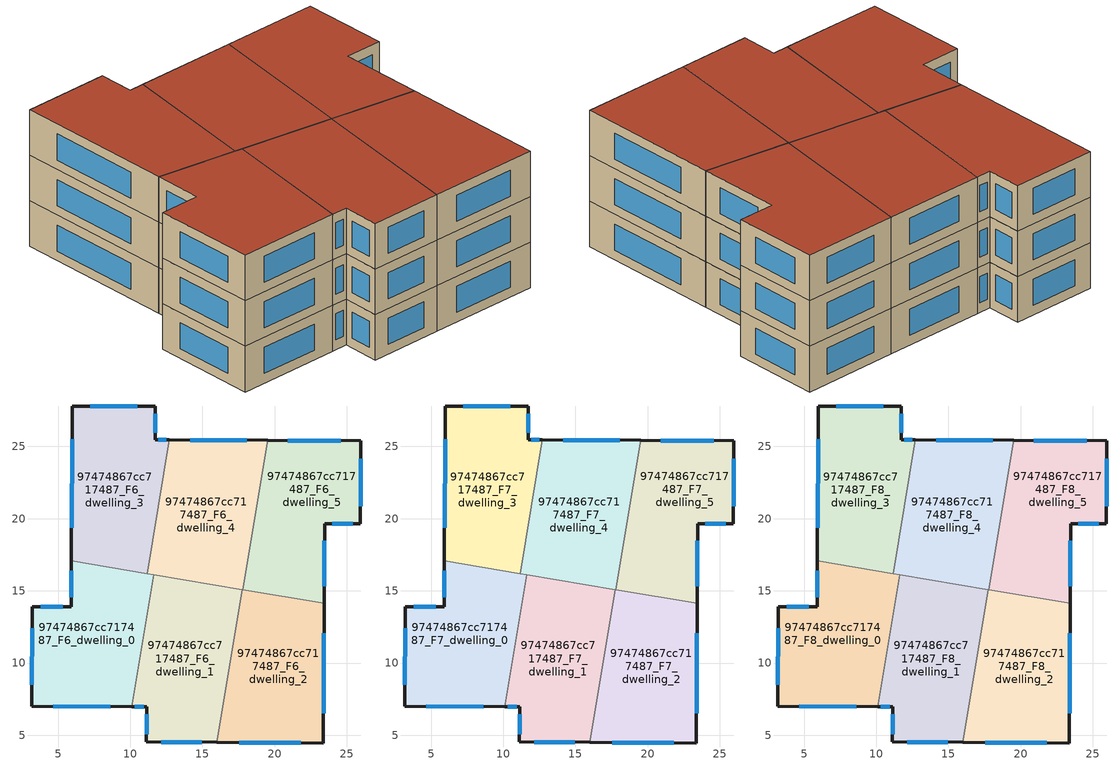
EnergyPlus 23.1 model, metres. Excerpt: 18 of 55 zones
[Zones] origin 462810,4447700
97474867cc717487_F6_dwelling_0
 floor to 97474867cc717487_F5_dwelling_0 (EU_floor_Construction): 11.63,16.11 10.1,6.98 3.17,7.01 3.21,13.9 5.91,13.88 5.93,17.07 z18
 wall outside (EU_wall_Construction): 5.93,17.07 5.91,13.88 3.21,13.9 3.17,7.01 10.1,6.98 z18:21
 wall to 97474867cc717487_F6_dwelling_1 (EU_wall_Construction): 10.1,6.98 11.63,16.11 z18:21
 wall to 97474867cc717487_F6_dwelling_3 (EU_wall_Construction): 11.16,16.19 5.93,17.07 z18:21
 wall to 97474867cc717487_F6_dwelling_4 (EU_wall_Construction): 11.63,16.11 11.16,16.19 z18:21
 window (EU_Window_Construction): 5.92,16.39 5.91,14.57 / 4.66,7.01 8.62,6.99 / 3.2,12.42 3.18,8.49 / 5.33,13.89 3.79,13.89 z18.64:20.36
97474867cc717487_F6_dwelling_1
 floor to 97474867cc717487_F5_dwelling_1 (EU_floor_Construction): 17.75,15.08 15.98,4.51 11.12,4.53 11.14,6.98 10.1,6.98 11.63,16.11 z18
 wall outside (EU_wall_Construction): 10.1,6.98 11.14,6.98 11.12,4.53 15.98,4.51 z18:21
 wall to 97474867cc717487_F6_dwelling_2 (EU_wall_Construction): 15.98,4.51 17.75,15.08 z18:21
 wall to 97474867cc717487_F6_dwelling_4 (EU_wall_Construction): 17.75,15.08 11.63,16.11 z18:21
 window (EU_Window_Construction): 12.16,4.53 14.94,4.51 / 11.14,6.45 11.13,5.06 / 10.33,6.98 10.92,6.98 z18.64:20.36
97474867cc717487_F6_dwelling_2
 floor to 97474867cc717487_F5_dwelling_2 (EU_floor_Construction): 23.43,14.13 23.38,4.46 15.98,4.51 17.75,15.08 z18
 wall outside (EU_wall_Construction): 15.98,4.51 23.38,4.46 23.43,14.13 z18:21
 wall to 97474867cc717487_F6_dwelling_5 (EU_wall_Construction): 23.43,14.13 17.78,15.08 z18:21
 wall to 97474867cc717487_F6_dwelling_4 (EU_wall_Construction): 17.78,15.08 17.75,15.08 z18:21
 window (EU_Window_Construction): 23.39,6.53 23.42,12.06 / 17.56,4.5 21.8,4.47 z18.64:20.36
97474867cc717487_F6_dwelling_3
 floor to 97474867cc717487_F5_dwelling_3 (EU_floor_Construction): 11.73,27.77 11.72,25.45 12.72,25.45 11.16,16.19 5.93,17.07 5.98,27.8 z18
 wall outside (EU_wall_Construction): 12.72,25.45 11.72,25.45 11.73,27.77 5.98,27.8 5.93,17.07 z18:21
 wall to 97474867cc717487_F6_dwelling_4 (EU_wall_Construction): 11.16,16.19 12.72,25.45 z18:21
 window (EU_Window_Construction): 5.97,25.5 5.94,19.37 / 10.5,27.78 7.22,27.8 / 11.72,25.95 11.73,27.28 / 12.51,25.45 11.93,25.45 z18.64:20.36
97474867cc717487_F6_dwelling_4
 floor to 97474867cc717487_F5_dwelling_4 (EU_floor_Construction): 19.52,25.42 17.78,15.08 11.16,16.19 12.72,25.45 z18
 wall outside (EU_wall_Construction): 19.52,25.42 12.72,25.45 z18:21
 wall to 97474867cc717487_F6_dwelling_5 (EU_wall_Construction): 17.78,15.08 19.52,25.42 z18:21
 window (EU_Window_Construction): 18.06,25.42 14.17,25.44 z18.64:20.36
97474867cc717487_F6_dwelling_5
 floor to 97474867cc717487_F5_dwelling_5 (EU_floor_Construction): 25.97,25.38 25.94,19.65 23.46,19.66 23.43,14.13 17.78,15.08 19.52,25.42 z18
 wall outside (EU_wall_Construction): 23.43,14.13 23.46,19.66 25.94,19.65 25.97,25.38 19.52,25.42 z18:21
 window (EU_Window_Construction): 23.44,15.31 23.45,18.47 / 24.59,25.39 20.9,25.41 / 25.95,20.88 25.97,24.15 / 23.99,19.66 25.41,19.65 z18.64:20.36
97474867cc717487_F7_dwelling_0
 floor to 97474867cc717487_F6_dwelling_0 (EU_floor_Construction): 11.63,16.11 10.1,6.98 3.17,7.01 3.21,13.9 5.91,13.88 5.93,17.07 z21
 wall outside (EU_wall_Construction): 5.93,17.07 5.91,13.88 3.21,13.9 3.17,7.01 10.1,6.98 z21:24
 wall to 97474867cc717487_F7_dwelling_1 (EU_wall_Construction): 10.1,6.98 11.63,16.11 z21:24
 wall to 97474867cc717487_F7_dwelling_3 (EU_wall_Construction): 11.16,16.19 5.93,17.07 z21:24
 wall to 97474867cc717487_F7_dwelling_4 (EU_wall_Construction): 11.63,16.11 11.16,16.19 z21:24
 window (EU_Window_Construction): 5.92,16.39 5.91,14.57 / 4.66,7.01 8.62,6.99 / 3.2,12.42 3.18,8.49 / 5.33,13.89 3.79,13.89 z21.64:23.36
97474867cc717487_F7_dwelling_1
 floor to 97474867cc717487_F6_dwelling_1 (EU_floor_Construction): 17.75,15.08 15.98,4.51 11.12,4.53 11.14,6.98 10.1,6.98 11.63,16.11 z21
 wall outside (EU_wall_Construction): 10.1,6.98 11.14,6.98 11.12,4.53 15.98,4.51 z21:24
 wall to 97474867cc717487_F7_dwelling_2 (EU_wall_Construction): 15.98,4.51 17.75,15.08 z21:24
 wall to 97474867cc717487_F7_dwelling_4 (EU_wall_Construction): 17.75,15.08 11.63,16.11 z21:24
 window (EU_Window_Construction): 12.16,4.53 14.94,4.51 / 11.14,6.45 11.13,5.06 / 10.33,6.98 10.92,6.98 z21.64:23.36
97474867cc717487_F7_dwelling_2
 floor to 97474867cc717487_F6_dwelling_2 (EU_floor_Construction): 23.43,14.13 23.38,4.46 15.98,4.51 17.75,15.08 z21
 wall outside (EU_wall_Construction): 15.98,4.51 23.38,4.46 23.43,14.13 z21:24
 wall to 97474867cc717487_F7_dwelling_5 (EU_wall_Construction): 23.43,14.13 17.78,15.08 z21:24
 wall to 97474867cc717487_F7_dwelling_4 (EU_wall_Construction): 17.78,15.08 17.75,15.08 z21:24
 window (EU_Window_Construction): 23.39,6.53 23.42,12.06 / 17.56,4.5 21.8,4.47 z21.64:23.36
97474867cc717487_F7_dwelling_3
 floor to 97474867cc717487_F6_dwelling_3 (EU_floor_Construction): 11.73,27.77 11.72,25.45 12.72,25.45 11.16,16.19 5.93,17.07 5.98,27.8 z21
 wall outside (EU_wall_Construction): 12.72,25.45 11.72,25.45 11.73,27.77 5.98,27.8 5.93,17.07 z21:24
 wall to 97474867cc717487_F7_dwelling_4 (EU_wall_Construction): 11.16,16.19 12.72,25.45 z21:24
 window (EU_Window_Construction): 5.97,25.5 5.94,19.37 / 10.5,27.78 7.22,27.8 / 11.72,25.95 11.73,27.28 / 12.51,25.45 11.93,25.45 z21.64:23.36
97474867cc717487_F7_dwelling_4
 floor to 97474867cc717487_F6_dwelling_4 (EU_floor_Construction): 19.52,25.42 17.78,15.08 11.16,16.19 12.72,25.45 z21
 wall outside (EU_wall_Construction): 19.52,25.42 12.72,25.45 z21:24
 wall to 97474867cc717487_F7_dwelling_5 (EU_wall_Construction): 17.78,15.08 19.52,25.42 z21:24
 window (EU_Window_Construction): 18.06,25.42 14.17,25.44 z21.64:23.36
97474867cc717487_F7_dwelling_5
 floor to 97474867cc717487_F6_dwelling_5 (EU_floor_Construction): 25.97,25.38 25.94,19.65 23.46,19.66 23.43,14.13 17.78,15.08 19.52,25.42 z21
 wall outside (EU_wall_Construction): 23.43,14.13 23.46,19.66 25.94,19.65 25.97,25.38 19.52,25.42 z21:24
 window (EU_Window_Construction): 23.44,15.31 23.45,18.47 / 24.59,25.39 20.9,25.41 / 25.95,20.88 25.97,24.15 / 23.99,19.66 25.41,19.65 z21.64:23.36
97474867cc717487_F8_dwelling_0
 floor to 97474867cc717487_F7_dwelling_0 (EU_floor_Construction): 11.63,16.11 10.1,6.98 3.17,7.01 3.21,13.9 5.91,13.88 5.93,17.07 z24
 wall outside (EU_wall_Construction): 5.93,17.07 5.91,13.88 3.21,13.9 3.17,7.01 10.1,6.98 z24:27
 wall to 97474867cc717487_F8_dwelling_1 (EU_wall_Construction): 10.1,6.98 11.63,16.11 z24:27
 wall to 97474867cc717487_F8_dwelling_3 (EU_wall_Construction): 11.16,16.19 5.93,17.07 z24:27
 wall to 97474867cc717487_F8_dwelling_4 (EU_wall_Construction): 11.63,16.11 11.16,16.19 z24:27
 window (EU_Window_Construction): 5.92,16.39 5.91,14.57 / 4.66,7.01 8.62,6.99 / 3.2,12.42 3.18,8.49 / 5.33,13.89 3.79,13.89 z24.64:26.36
 roof outside (EU_roof_Construction): 10.1,6.98 11.63,16.11 5.93,17.07 5.91,13.88 3.21,13.9 3.17,7.01 z27
97474867cc717487_F8_dwelling_1
 floor to 97474867cc717487_F7_dwelling_1 (EU_floor_Construction): 17.75,15.08 15.98,4.51 11.12,4.53 11.14,6.98 10.1,6.98 11.63,16.11 z24
 wall outside (EU_wall_Construction): 10.1,6.98 11.14,6.98 11.12,4.53 15.98,4.51 z24:27
 wall to 97474867cc717487_F8_dwelling_2 (EU_wall_Construction): 15.98,4.51 17.75,15.08 z24:27
 wall to 97474867cc717487_F8_dwelling_4 (EU_wall_Construction): 17.75,15.08 11.63,16.11 z24:27
 window (EU_Window_Construction): 12.16,4.53 14.94,4.51 / 11.14,6.45 11.13,5.06 / 10.33,6.98 10.92,6.98 z24.64:26.36
 roof outside (EU_roof_Construction): 15.98,4.51 17.75,15.08 11.63,16.11 10.1,6.98 11.14,6.98 11.12,4.53 z27
97474867cc717487_F8_dwelling_2
 floor to 97474867cc717487_F7_dwelling_2 (EU_floor_Construction): 23.43,14.13 23.38,4.46 15.98,4.51 17.75,15.08 z24
 wall outside (EU_wall_Construction): 15.98,4.51 23.38,4.46 23.43,14.13 z24:27
 wall to 97474867cc717487_F8_dwelling_5 (EU_wall_Construction): 23.43,14.13 17.78,15.08 z24:27
 wall to 97474867cc717487_F8_dwelling_4 (EU_wall_Construction): 17.78,15.08 17.75,15.08 z24:27
 window (EU_Window_Construction): 23.39,6.53 23.42,12.06 / 17.56,4.5 21.8,4.47 z24.64:26.36
 roof outside (EU_roof_Construction): 23.38,4.46 23.43,14.13 17.75,15.08 15.98,4.51 z27
97474867cc717487_F8_dwelling_3
 floor to 97474867cc717487_F7_dwelling_3 (EU_floor_Construction): 11.73,27.77 11.72,25.45 12.72,25.45 11.16,16.19 5.93,17.07 5.98,27.8 z24
 wall outside (EU_wall_Construction): 12.72,25.45 11.72,25.45 11.73,27.77 5.98,27.8 5.93,17.07 z24:27
 wall to 97474867cc717487_F8_dwelling_4 (EU_wall_Construction): 11.16,16.19 12.72,25.45 z24:27
 window (EU_Window_Construction): 5.97,25.5 5.94,19.37 / 10.5,27.78 7.22,27.8 / 11.72,25.95 11.73,27.28 / 12.51,25.45 11.93,25.45 z24.64:26.36
 roof outside (EU_roof_Construction): 11.16,16.19 12.72,25.45 11.72,25.45 11.73,27.77 5.98,27.8 5.93,17.07 z27
97474867cc717487_F8_dwelling_4
 floor to 97474867cc717487_F7_dwelling_4 (EU_floor_Construction): 19.52,25.42 17.78,15.08 11.16,16.19 12.72,25.45 z24
 wall outside (EU_wall_Construction): 19.52,25.42 12.72,25.45 z24:27
 wall to 97474867cc717487_F8_dwelling_5 (EU_wall_Construction): 17.78,15.08 19.52,25.42 z24:27
 window (EU_Window_Construction): 18.06,25.42 14.17,25.44 z24.64:26.36
 roof outside (EU_roof_Construction): 17.78,15.08 19.52,25.42 12.72,25.45 11.16,16.19 z27
97474867cc717487_F8_dwelling_5
 floor to 97474867cc717487_F7_dwelling_5 (EU_floor_Construction): 25.97,25.38 25.94,19.65 23.46,19.66 23.43,14.13 17.78,15.08 19.52,25.42 z24
 wall outside (EU_wall_Construction): 23.43,14.13 23.46,19.66 25.94,19.65 25.97,25.38 19.52,25.42 z24:27
 window (EU_Window_Construction): 23.44,15.31 23.45,18.47 / 24.59,25.39 20.9,25.41 / 25.95,20.88 25.97,24.15 / 23.99,19.66 25.41,19.65 z24.64:26.36
 roof outside (EU_roof_Construction): 23.43,14.13 23.46,19.66 25.94,19.65 25.97,25.38 19.52,25.42 17.78,15.08 z27
[Building]
EU S2 Campaign: North Axis=0; Terrain=City; Solar Distribution=FullExterior
[Site:Location]
Yerevan-Zvartnots.Intl.AP: Latitude=40.15; Longitude=44.383; Time Zone=4; Elevation=854
[SizingPeriod:WeatherFileDays]
AnnualSizingPeriod: Begin Month=1; Begin Day of Month=1; End Month=12; End Day of Month=31; Day of Week for Start Day=Monday; Use Weather File Daylight Saving Period=No; Use Weather File Rain and Snow Indicators=No
[MATERIAL]
EU_InternalMass_Material: Roughness=MediumRough; Thickness=0.1; Conductivity=1; Density=1800; Specific Heat=900; Thermal Absorptance=0.9; Solar Absorptance=0.7; Visible Absorptance=0.7
[MATERIAL:NOMASS] Roughness=MediumRough; Thermal Absorptance=0.9; Solar Absorptance=0.7; Visible Absorptance=0.7
Name | Thermal Resistance
EU_wall_NoMass | 1.05043
EU_roof_NoMass | 1.45357
EU_floor_NoMass | 0.478065
[WINDOWMATERIAL:SIMPLEGLAZINGSYSTEM]
EU_Window_SimpleGlazing: UFactor=2.5566; Solar Heat Gain Coefficient=0.75; Visible Transmittance=0.75
[CONSTRUCTION]
EU_wall_Construction: EU_wall_NoMass
EU_roof_Construction: EU_roof_NoMass
EU_floor_Construction: EU_floor_NoMass
EU_Window_Construction: EU_Window_SimpleGlazing
EU_InternalMass_Construction: EU_InternalMass_Material
[ZONE] Type=1; Multiplier=1; Ceiling Height=autocalculate; Floor Area=autocalculate; Part of Total Floor Area=Yes
Name | Volume
97474867cc717487_F6_dwelling_0; 97474867cc717487_F7_dwelling_0; 97474867cc717487_F8_dwelling_0 | 199.964
97474867cc717487_F6_dwelling_1; 97474867cc717487_F7_dwelling_1; 97474867cc717487_F8_dwelling_1; 97474867cc717487_F6_dwelling_5; 97474867cc717487_F7_dwelling_5; 97474867cc717487_F8_dwelling_5 | 199.956
97474867cc717487_F6_dwelling_2; 97474867cc717487_F7_dwelling_2; 97474867cc717487_F8_dwelling_2 | 199.979
97474867cc717487_F6_dwelling_3; 97474867cc717487_F7_dwelling_3; 97474867cc717487_F8_dwelling_3 | 199.967
97474867cc717487_F6_dwelling_4; 97474867cc717487_F7_dwelling_4; 97474867cc717487_F8_dwelling_4 | 199.961
[INTERNALMASS] Construction=EU_InternalMass_Construction
Name | Zone or ZoneList | Surface Area
97474867cc717487_F6_dwelling_0_EU_InternalMass | 97474867cc717487_F6_dwelling_0 | 66.6546
97474867cc717487_F6_dwelling_1_EU_InternalMass | 97474867cc717487_F6_dwelling_1 | 66.652
97474867cc717487_F6_dwelling_2_EU_InternalMass | 97474867cc717487_F6_dwelling_2 | 66.6597
97474867cc717487_F6_dwelling_3_EU_InternalMass | 97474867cc717487_F6_dwelling_3 | 66.656
97474867cc717487_F6_dwelling_4_EU_InternalMass | 97474867cc717487_F6_dwelling_4 | 66.6535
97474867cc717487_F6_dwelling_5_EU_InternalMass | 97474867cc717487_F6_dwelling_5 | 66.6521
97474867cc717487_F7_dwelling_0_EU_InternalMass | 97474867cc717487_F7_dwelling_0 | 66.6546
97474867cc717487_F7_dwelling_1_EU_InternalMass | 97474867cc717487_F7_dwelling_1 | 66.652
97474867cc717487_F7_dwelling_2_EU_InternalMass | 97474867cc717487_F7_dwelling_2 | 66.6597
97474867cc717487_F7_dwelling_3_EU_InternalMass | 97474867cc717487_F7_dwelling_3 | 66.656
97474867cc717487_F7_dwelling_4_EU_InternalMass | 97474867cc717487_F7_dwelling_4 | 66.6535
97474867cc717487_F7_dwelling_5_EU_InternalMass | 97474867cc717487_F7_dwelling_5 | 66.6521
97474867cc717487_F8_dwelling_0_EU_InternalMass | 97474867cc717487_F8_dwelling_0 | 66.6546
97474867cc717487_F8_dwelling_1_EU_InternalMass | 97474867cc717487_F8_dwelling_1 | 66.652
97474867cc717487_F8_dwelling_2_EU_InternalMass | 97474867cc717487_F8_dwelling_2 | 66.6597
97474867cc717487_F8_dwelling_3_EU_InternalMass | 97474867cc717487_F8_dwelling_3 | 66.656
97474867cc717487_F8_dwelling_4_EU_InternalMass | 97474867cc717487_F8_dwelling_4 | 66.6535
97474867cc717487_F8_dwelling_5_EU_InternalMass | 97474867cc717487_F8_dwelling_5 | 66.6521
[OTHEREQUIPMENT] Fuel Type=Electricity; Design Level Calculation Method=Watts/Area; Power per Zone Floor Area=1; Fraction Latent=0; Fraction Radiant=0; Fraction Lost=0; Carbon Dioxide Generation Rate=0; EndUse Subcategory=EU_Step8_InternalGains
Name | Zone or ZoneList or Space or SpaceList | Schedule
EU_Step8_InternalGain_97474867cc717487_F6_dwelling_0_f000 | 97474867cc717487_F6_dwelling_0 | EU_Step8_GainSchedule_97474867cc717487_F6_dwelling_0_f000
EU_Step8_InternalGain_97474867cc717487_F6_dwelling_1_f000 | 97474867cc717487_F6_dwelling_1 | EU_Step8_GainSchedule_97474867cc717487_F6_dwelling_1_f000
EU_Step8_InternalGain_97474867cc717487_F6_dwelling_2_f000 | 97474867cc717487_F6_dwelling_2 | EU_Step8_GainSchedule_97474867cc717487_F6_dwelling_2_f000
EU_Step8_InternalGain_97474867cc717487_F6_dwelling_3_f000 | 97474867cc717487_F6_dwelling_3 | EU_Step8_GainSchedule_97474867cc717487_F6_dwelling_3_f000
EU_Step8_InternalGain_97474867cc717487_F6_dwelling_4_f000 | 97474867cc717487_F6_dwelling_4 | EU_Step8_GainSchedule_97474867cc717487_F6_dwelling_4_f000
EU_Step8_InternalGain_97474867cc717487_F6_dwelling_5_f000 | 97474867cc717487_F6_dwelling_5 | EU_Step8_GainSchedule_97474867cc717487_F6_dwelling_5_f000
EU_Step8_InternalGain_97474867cc717487_F7_dwelling_0_f000 | 97474867cc717487_F7_dwelling_0 | EU_Step8_GainSchedule_97474867cc717487_F7_dwelling_0_f000
EU_Step8_InternalGain_97474867cc717487_F7_dwelling_1_f000 | 97474867cc717487_F7_dwelling_1 | EU_Step8_GainSchedule_97474867cc717487_F7_dwelling_1_f000
EU_Step8_InternalGain_97474867cc717487_F7_dwelling_2_f000 | 97474867cc717487_F7_dwelling_2 | EU_Step8_GainSchedule_97474867cc717487_F7_dwelling_2_f000
EU_Step8_InternalGain_97474867cc717487_F7_dwelling_3_f000 | 97474867cc717487_F7_dwelling_3 | EU_Step8_GainSchedule_97474867cc717487_F7_dwelling_3_f000
EU_Step8_InternalGain_97474867cc717487_F7_dwelling_4_f000 | 97474867cc717487_F7_dwelling_4 | EU_Step8_GainSchedule_97474867cc717487_F7_dwelling_4_f000
EU_Step8_InternalGain_97474867cc717487_F7_dwelling_5_f000 | 97474867cc717487_F7_dwelling_5 | EU_Step8_GainSchedule_97474867cc717487_F7_dwelling_5_f000
EU_Step8_InternalGain_97474867cc717487_F8_dwelling_0_f000 | 97474867cc717487_F8_dwelling_0 | EU_Step8_GainSchedule_97474867cc717487_F8_dwelling_0_f000
EU_Step8_InternalGain_97474867cc717487_F8_dwelling_1_f000 | 97474867cc717487_F8_dwelling_1 | EU_Step8_GainSchedule_97474867cc717487_F8_dwelling_1_f000
EU_Step8_InternalGain_97474867cc717487_F8_dwelling_2_f000 | 97474867cc717487_F8_dwelling_2 | EU_Step8_GainSchedule_97474867cc717487_F8_dwelling_2_f000
EU_Step8_InternalGain_97474867cc717487_F8_dwelling_3_f000 | 97474867cc717487_F8_dwelling_3 | EU_Step8_GainSchedule_97474867cc717487_F8_dwelling_3_f000
EU_Step8_InternalGain_97474867cc717487_F8_dwelling_4_f000 | 97474867cc717487_F8_dwelling_4 | EU_Step8_GainSchedule_97474867cc717487_F8_dwelling_4_f000
EU_Step8_InternalGain_97474867cc717487_F8_dwelling_5_f000 | 97474867cc717487_F8_dwelling_5 | EU_Step8_GainSchedule_97474867cc717487_F8_dwelling_5_f000
[ZONEVENTILATION:DESIGNFLOWRATE] Schedule=EU_AlwaysOn; Design Flow Rate Calculation Method=AirChanges/Hour; Air Changes per Hour=0.557805; Ventilation Type=Natural; Fan Pressure Rise=0; Fan Total Efficiency=1; Constant Term Coefficient=1; Temperature Term Coefficient=0; Velocity Term Coefficient=0; Velocity Squared Term Coefficient=0; Minimum Indoor Temperature=-100; Maximum Indoor Temperature=100; Delta Temperature=-100; Minimum Outdoor Temperature=-100; Maximum Outdoor Temperature=100; Maximum Wind Speed=40
Name | Zone or ZoneList or Space or SpaceList
EU_ConstantAir_97474867cc717487_F6_dwelling_0 | 97474867cc717487_F6_dwelling_0
EU_ConstantAir_97474867cc717487_F6_dwelling_1 | 97474867cc717487_F6_dwelling_1
EU_ConstantAir_97474867cc717487_F6_dwelling_2 | 97474867cc717487_F6_dwelling_2
EU_ConstantAir_97474867cc717487_F6_dwelling_3 | 97474867cc717487_F6_dwelling_3
EU_ConstantAir_97474867cc717487_F6_dwelling_4 | 97474867cc717487_F6_dwelling_4
EU_ConstantAir_97474867cc717487_F6_dwelling_5 | 97474867cc717487_F6_dwelling_5
EU_ConstantAir_97474867cc717487_F7_dwelling_0 | 97474867cc717487_F7_dwelling_0
EU_ConstantAir_97474867cc717487_F7_dwelling_1 | 97474867cc717487_F7_dwelling_1
EU_ConstantAir_97474867cc717487_F7_dwelling_2 | 97474867cc717487_F7_dwelling_2
EU_ConstantAir_97474867cc717487_F7_dwelling_3 | 97474867cc717487_F7_dwelling_3
EU_ConstantAir_97474867cc717487_F7_dwelling_4 | 97474867cc717487_F7_dwelling_4
EU_ConstantAir_97474867cc717487_F7_dwelling_5 | 97474867cc717487_F7_dwelling_5
EU_ConstantAir_97474867cc717487_F8_dwelling_0 | 97474867cc717487_F8_dwelling_0
EU_ConstantAir_97474867cc717487_F8_dwelling_1 | 97474867cc717487_F8_dwelling_1
EU_ConstantAir_97474867cc717487_F8_dwelling_2 | 97474867cc717487_F8_dwelling_2
EU_ConstantAir_97474867cc717487_F8_dwelling_3 | 97474867cc717487_F8_dwelling_3
EU_ConstantAir_97474867cc717487_F8_dwelling_4 | 97474867cc717487_F8_dwelling_4
EU_ConstantAir_97474867cc717487_F8_dwelling_5 | 97474867cc717487_F8_dwelling_5
[HVACTEMPLATE:THERMOSTAT] Constant Heating Setpoint=20; Constant Cooling Setpoint=50
EU_HeatOnly_97474867cc717487_F0_dwelling_0; EU_HeatOnly_97474867cc717487_F0_dwelling_1; EU_HeatOnly_97474867cc717487_F0_dwelling_2; EU_HeatOnly_97474867cc717487_F0_dwelling_3; EU_HeatOnly_97474867cc717487_F0_dwelling_4; EU_HeatOnly_97474867cc717487_F0_dwelling_5; EU_HeatOnly_97474867cc717487_F0_dwelling_6; EU_HeatOnly_97474867cc717487_F1_dwelling_0; EU_HeatOnly_97474867cc717487_F1_dwelling_1; EU_HeatOnly_97474867cc717487_F1_dwelling_2; EU_HeatOnly_97474867cc717487_F1_dwelling_3; EU_HeatOnly_97474867cc717487_F1_dwelling_4; EU_HeatOnly_97474867cc717487_F1_dwelling_5; EU_HeatOnly_97474867cc717487_F2_dwelling_0; EU_HeatOnly_97474867cc717487_F2_dwelling_1; EU_HeatOnly_97474867cc717487_F2_dwelling_2; EU_HeatOnly_97474867cc717487_F2_dwelling_3; EU_HeatOnly_97474867cc717487_F2_dwelling_4; EU_HeatOnly_97474867cc717487_F2_dwelling_5; EU_HeatOnly_97474867cc717487_F3_dwelling_0; EU_HeatOnly_97474867cc717487_F3_dwelling_1; EU_HeatOnly_97474867cc717487_F3_dwelling_2; EU_HeatOnly_97474867cc717487_F3_dwelling_3; EU_HeatOnly_97474867cc717487_F3_dwelling_4; EU_HeatOnly_97474867cc717487_F3_dwelling_5; EU_HeatOnly_97474867cc717487_F4_dwelling_0; EU_HeatOnly_97474867cc717487_F4_dwelling_1; EU_HeatOnly_97474867cc717487_F4_dwelling_2; EU_HeatOnly_97474867cc717487_F4_dwelling_3; EU_HeatOnly_97474867cc717487_F4_dwelling_4; EU_HeatOnly_97474867cc717487_F4_dwelling_5; EU_HeatOnly_97474867cc717487_F5_dwelling_0; EU_HeatOnly_97474867cc717487_F5_dwelling_1; EU_HeatOnly_97474867cc717487_F5_dwelling_2; EU_HeatOnly_97474867cc717487_F5_dwelling_3; EU_HeatOnly_97474867cc717487_F5_dwelling_4; EU_HeatOnly_97474867cc717487_F5_dwelling_5; EU_HeatOnly_97474867cc717487_F6_dwelling_0; EU_HeatOnly_97474867cc717487_F6_dwelling_1; EU_HeatOnly_97474867cc717487_F6_dwelling_2; EU_HeatOnly_97474867cc717487_F6_dwelling_3; EU_HeatOnly_97474867cc717487_F6_dwelling_4; EU_HeatOnly_97474867cc717487_F6_dwelling_5; EU_HeatOnly_97474867cc717487_F7_dwelling_0; EU_HeatOnly_97474867cc717487_F7_dwelling_1; EU_HeatOnly_97474867cc717487_F7_dwelling_2; EU_HeatOnly_97474867cc717487_F7_dwelling_3; EU_HeatOnly_97474867cc717487_F7_dwelling_4; EU_HeatOnly_97474867cc717487_F7_dwelling_5; EU_HeatOnly_97474867cc717487_F8_dwelling_0; EU_HeatOnly_97474867cc717487_F8_dwelling_1; EU_HeatOnly_97474867cc717487_F8_dwelling_2; EU_HeatOnly_97474867cc717487_F8_dwelling_3; EU_HeatOnly_97474867cc717487_F8_dwelling_4; EU_HeatOnly_97474867cc717487_F8_dwelling_5
[HVACTEMPLATE:ZONE:IDEALLOADSAIRSYSTEM] System Availability Schedule=EU_AlwaysOn; Maximum Heating Supply Air Temperature=50; Minimum Cooling Supply Air Temperature=13; Maximum Heating Supply Air Humidity Ratio=0.0156; Minimum Cooling Supply Air Humidity Ratio=0.0077; Heating Limit=NoLimit; Cooling Limit=NoLimit; Heating Availability Schedule=EU_AlwaysOn; Cooling Availability Schedule=EU_CoolingOff; Dehumidification Control Type=ConstantSensibleHeatRatio; Cooling Sensible Heat Ratio=0.7; Dehumidification Setpoint=60; Humidification Control Type=None; Humidification Setpoint=30; Outdoor Air Method=None; Outdoor Air Flow Rate per Person=0.00944; Outdoor Air Flow Rate per Zone Floor Area=0; Outdoor Air Flow Rate per Zone=0; Demand Controlled Ventilation Type=None; Outdoor Air Economizer Type=NoEconomizer; Heat Recovery Type=None; Sensible Heat Recovery Effectiveness=0.7; Latent Heat Recovery Effectiveness=0.65
Name | Template Thermostat
97474867cc717487_F6_dwelling_0 | EU_HeatOnly_97474867cc717487_F6_dwelling_0
97474867cc717487_F6_dwelling_1 | EU_HeatOnly_97474867cc717487_F6_dwelling_1
97474867cc717487_F6_dwelling_2 | EU_HeatOnly_97474867cc717487_F6_dwelling_2
97474867cc717487_F6_dwelling_3 | EU_HeatOnly_97474867cc717487_F6_dwelling_3
97474867cc717487_F6_dwelling_4 | EU_HeatOnly_97474867cc717487_F6_dwelling_4
97474867cc717487_F6_dwelling_5 | EU_HeatOnly_97474867cc717487_F6_dwelling_5
97474867cc717487_F7_dwelling_0 | EU_HeatOnly_97474867cc717487_F7_dwelling_0
97474867cc717487_F7_dwelling_1 | EU_HeatOnly_97474867cc717487_F7_dwelling_1
97474867cc717487_F7_dwelling_2 | EU_HeatOnly_97474867cc717487_F7_dwelling_2
97474867cc717487_F7_dwelling_3 | EU_HeatOnly_97474867cc717487_F7_dwelling_3
97474867cc717487_F7_dwelling_4 | EU_HeatOnly_97474867cc717487_F7_dwelling_4
97474867cc717487_F7_dwelling_5 | EU_HeatOnly_97474867cc717487_F7_dwelling_5
97474867cc717487_F8_dwelling_0 | EU_HeatOnly_97474867cc717487_F8_dwelling_0
97474867cc717487_F8_dwelling_1 | EU_HeatOnly_97474867cc717487_F8_dwelling_1
97474867cc717487_F8_dwelling_2 | EU_HeatOnly_97474867cc717487_F8_dwelling_2
97474867cc717487_F8_dwelling_3 | EU_HeatOnly_97474867cc717487_F8_dwelling_3
97474867cc717487_F8_dwelling_4 | EU_HeatOnly_97474867cc717487_F8_dwelling_4
97474867cc717487_F8_dwelling_5 | EU_HeatOnly_97474867cc717487_F8_dwelling_5
[SIZING:ZONE] Zone Cooling Design Supply Air Temperature Input Method=SupplyAirTemperature; Zone Cooling Design Supply Air Temperature=13; Zone Heating Design Supply Air Temperature Input Method=SupplyAirTemperature; Zone Heating Design Supply Air Temperature=50; Zone Cooling Design Supply Air Humidity Ratio=0.008; Zone Heating Design Supply Air Humidity Ratio=0.008; Cooling Design Air Flow Method=DesignDay; Cooling Design Air Flow Rate=0; Cooling Minimum Air Flow per Zone Floor Area=0.000762; Cooling Minimum Air Flow=0; Cooling Minimum Air Flow Fraction=0.2; Heating Design Air Flow Method=DesignDay; Heating Design Air Flow Rate=0; Heating Maximum Air Flow per Zone Floor Area=0.002032; Heating Maximum Air Flow=0.141576; Heating Maximum Air Flow Fraction=0.3; Account for Dedicated Outdoor Air System=No; Dedicated Outdoor Air System Control Strategy=NeutralSupplyAir; Dedicated Outdoor Air Low Setpoint Temperature for Design=autosize; Dedicated Outdoor Air High Setpoint Temperature for Design=autosize; Zone Load Sizing Method=Sensible Load Only No Latent Load; Zone Latent Cooling Design Supply Air Humidity Ratio Input Method=HumidityRatioDifference; Zone Cooling Design Supply Air Humidity Ratio Difference=0.005; Zone Latent Heating Design Supply Air Humidity Ratio Input Method=HumidityRatioDifference; Zone Humidification Design Supply Air Humidity Ratio Difference=0.005
97474867cc717487_F6_dwelling_0; 97474867cc717487_F6_dwelling_1; 97474867cc717487_F6_dwelling_2; 97474867cc717487_F6_dwelling_3; 97474867cc717487_F6_dwelling_4; 97474867cc717487_F6_dwelling_5; 97474867cc717487_F7_dwelling_0; 97474867cc717487_F7_dwelling_1; 97474867cc717487_F7_dwelling_2; 97474867cc717487_F7_dwelling_3; 97474867cc717487_F7_dwelling_4; 97474867cc717487_F7_dwelling_5; 97474867cc717487_F8_dwelling_0; 97474867cc717487_F8_dwelling_1; 97474867cc717487_F8_dwelling_2; 97474867cc717487_F8_dwelling_3; 97474867cc717487_F8_dwelling_4; 97474867cc717487_F8_dwelling_5
[SCHEDULE:CONSTANT]
Name | Hourly Value
EU_AlwaysOn | 1
EU_CoolingOff | 0
[SCHEDULE:FILE] Column Number=1; Rows to Skip at Top=0; Number of Hours of Data=8760; Column Separator=Comma; Interpolate to Timestep=No; Minutes per Item=60; Adjust Schedule for Daylight Savings=Yes
Name | File
EU_Step8_GainSchedule_97474867cc717487_F6_dwelling_0_f000 | ../../schedules/97474867cc717487/97474867cc717487_F6_dwelling_0_f000_gain.csv
EU_Step8_GainSchedule_97474867cc717487_F6_dwelling_1_f000 | ../../schedules/97474867cc717487/97474867cc717487_F6_dwelling_1_f000_gain.csv
EU_Step8_GainSchedule_97474867cc717487_F6_dwelling_2_f000 | ../../schedules/97474867cc717487/97474867cc717487_F6_dwelling_2_f000_gain.csv
EU_Step8_GainSchedule_97474867cc717487_F6_dwelling_3_f000 | ../../schedules/97474867cc717487/97474867cc717487_F6_dwelling_3_f000_gain.csv
EU_Step8_GainSchedule_97474867cc717487_F6_dwelling_4_f000 | ../../schedules/97474867cc717487/97474867cc717487_F6_dwelling_4_f000_gain.csv
EU_Step8_GainSchedule_97474867cc717487_F6_dwelling_5_f000 | ../../schedules/97474867cc717487/97474867cc717487_F6_dwelling_5_f000_gain.csv
EU_Step8_GainSchedule_97474867cc717487_F7_dwelling_0_f000 | ../../schedules/97474867cc717487/97474867cc717487_F7_dwelling_0_f000_gain.csv
EU_Step8_GainSchedule_97474867cc717487_F7_dwelling_1_f000 | ../../schedules/97474867cc717487/97474867cc717487_F7_dwelling_1_f000_gain.csv
EU_Step8_GainSchedule_97474867cc717487_F7_dwelling_2_f000 | ../../schedules/97474867cc717487/97474867cc717487_F7_dwelling_2_f000_gain.csv
EU_Step8_GainSchedule_97474867cc717487_F7_dwelling_3_f000 | ../../schedules/97474867cc717487/97474867cc717487_F7_dwelling_3_f000_gain.csv
EU_Step8_GainSchedule_97474867cc717487_F7_dwelling_4_f000 | ../../schedules/97474867cc717487/97474867cc717487_F7_dwelling_4_f000_gain.csv
EU_Step8_GainSchedule_97474867cc717487_F7_dwelling_5_f000 | ../../schedules/97474867cc717487/97474867cc717487_F7_dwelling_5_f000_gain.csv
EU_Step8_GainSchedule_97474867cc717487_F8_dwelling_0_f000 | ../../schedules/97474867cc717487/97474867cc717487_F8_dwelling_0_f000_gain.csv
EU_Step8_GainSchedule_97474867cc717487_F8_dwelling_1_f000 | ../../schedules/97474867cc717487/97474867cc717487_F8_dwelling_1_f000_gain.csv
EU_Step8_GainSchedule_97474867cc717487_F8_dwelling_2_f000 | ../../schedules/97474867cc717487/97474867cc717487_F8_dwelling_2_f000_gain.csv
EU_Step8_GainSchedule_97474867cc717487_F8_dwelling_3_f000 | ../../schedules/97474867cc717487/97474867cc717487_F8_dwelling_3_f000_gain.csv
EU_Step8_GainSchedule_97474867cc717487_F8_dwelling_4_f000 | ../../schedules/97474867cc717487/97474867cc717487_F8_dwelling_4_f000_gain.csv
EU_Step8_GainSchedule_97474867cc717487_F8_dwelling_5_f000 | ../../schedules/97474867cc717487/97474867cc717487_F8_dwelling_5_f000_gain.csv
